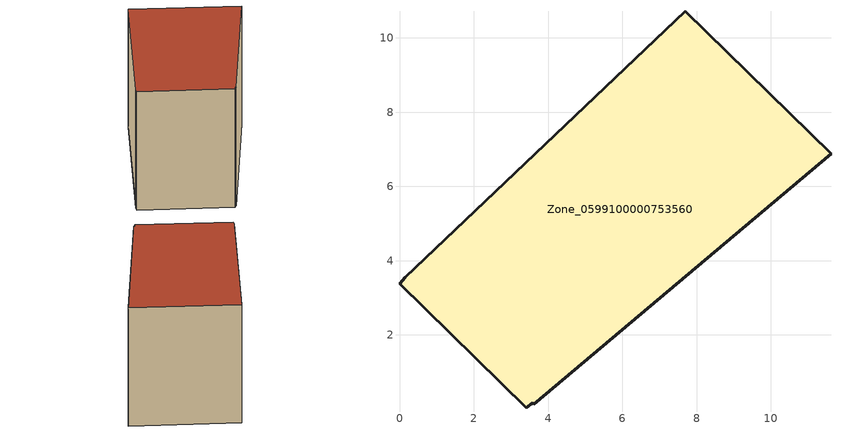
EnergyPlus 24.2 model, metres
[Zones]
Zone_0599100000753560
 floor ground (C_G): 0,3.38 0.15,3.56 7.69,10.72 11.62,6.88 3.62,0.14 3.58,0.18 3.42,0.04 z0.52
 wall outside (C_F): 0.15,3.56 0,3.38 3.42,0.04 3.58,0.18 3.62,0.14 11.62,6.88 7.69,10.72 0.15,3.56 z0.52:6.7
 roof outside (C_R): 3.62,0.14 11.62,6.88 7.69,10.72 0.15,3.56 0,3.38 3.42,0.04 3.58,0.18 z6.7
[BUILDING]
Pand.0599100000753560: North Axis=0; Terrain=City; Loads Convergence Tolerance Value=0.04; Temperature Convergence Tolerance Value=0.4; Solar Distribution=FullExterior; Maximum Number of Warmup Days=25; Minimum Number of Warmup Days=1
[Site:Location]
Rotterdam.The.Hague.AP_ZH_NLD Design_Conditions: Latitude=51.96; Longitude=4.45; Time Zone=1; Elevation=-4.5
[SITE:GROUNDTEMPERATURE:BUILDINGSURFACE]
18, 18, 18, 18, 18, 18, 18, 18, 18, 18, 18, 18
[MATERIAL] Thermal Absorptance=0.9; Solar Absorptance=0.7; Visible Absorptance=0.7
Name | Roughness | Thickness | Conductivity | Density | Specific Heat
G.TI.2006-2014 | MediumSmooth | 0.15 | 0.06 | 540 | 1210
F.TI.2006-2014 | Rough | 0.3 | 0.12 | 1920 | 840
R.TI.2006-2014 | MediumRough | 0.2 | 0.08 | 1500 | 1000
[CONSTRUCTION]
C_G: G.TI.2006-2014
C_F: F.TI.2006-2014
C_R: R.TI.2006-2014
[ZONE]
Zone_0599100000753560: Type=1; Multiplier=1; Ceiling Height=Autocalculate; Volume=Autocalculate; Floor Area=autocalculate; Part of Total Floor Area=Yes
[ZONEINFILTRATION:DESIGNFLOWRATE]
Infil_Zone_0599100000753560: Zone or ZoneList or Space or SpaceList=Zone_0599100000753560; Schedule=AlwaysOn; Design Flow Rate Calculation Method=Flow/Area; Flow Rate per Floor Area=0.0015; Constant Term Coefficient=1; Temperature Term Coefficient=0; Velocity Term Coefficient=0; Velocity Squared Term Coefficient=0
[HVACTEMPLATE:ZONE:IDEALLOADSAIRSYSTEM]
Zone_0599100000753560: Maximum Heating Supply Air Temperature=50; Minimum Cooling Supply Air Temperature=13; Maximum Heating Supply Air Humidity Ratio=0.0156; Minimum Cooling Supply Air Humidity Ratio=0.0077; Heating Limit=NoLimit; Cooling Limit=NoLimit; Dehumidification Control Type=ConstantSensibleHeatRatio; Cooling Sensible Heat Ratio=0.7; Dehumidification Setpoint=60; Humidification Control Type=None; Humidification Setpoint=30; Outdoor Air Method=None; Outdoor Air Flow Rate per Person=0.00944; Outdoor Air Flow Rate per Zone Floor Area=0; Outdoor Air Flow Rate per Zone=0; Demand Controlled Ventilation Type=None; Outdoor Air Economizer Type=NoEconomizer; Heat Recovery Type=None; Sensible Heat Recovery Effectiveness=0.7; Latent Heat Recovery Effectiveness=0.65
[ZONECONTROL:THERMOSTAT]
ThermostatControl_Zone_0599100000753560: Zone or ZoneList=Zone_0599100000753560; Control Type Schedule=DualSetpointControlType; Control 1=Thermostat_Zone_0599100000753560; Temperature Difference Between Cutout And Setpoint=0
[THERMOSTATSETPOINT:DUALSETPOINT]
Thermostat_Zone_0599100000753560: Heating Setpoint Temperature Schedule=HeatingSetpoint_Zone_0599100000753560; Cooling Setpoint Temperature Schedule=CoolingSetpoint_Zone_0599100000753560
[SCHEDULE:COMPACT]
HeatingSetpoint_Zone_0599100000753560: Through: 12/31, For: AllDays, Until: 24:00, 21
CoolingSetpoint_Zone_0599100000753560: Through: 12/31, For: AllDays, Until: 24:00, 24
DualSetpointControlType: Through: 12/31, For: AllDays, Until: 24:00, 4
AlwaysOn: Through: 12/31, For: AllDays, Until: 24:00, 1
